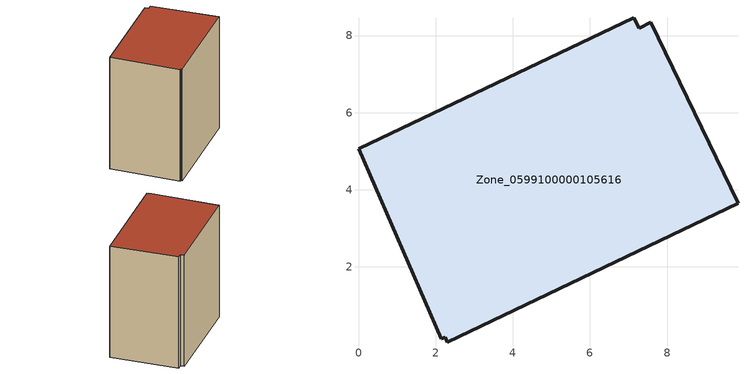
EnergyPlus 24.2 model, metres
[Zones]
Zone_0599100000105616
 floor ground (C_G): 9.84,3.65 2.3,0.05 2.25,0.18 2.14,0.14 0,5.06 7.14,8.46 7.28,8.19 7.58,8.35 z2.14
 wall outside (C_F): 9.84,3.65 7.58,8.35 7.28,8.19 7.14,8.46 0,5.06 2.14,0.14 2.25,0.18 2.3,0.05 9.84,3.65 z2.14:11.17
 roof outside (C_R): 2.3,0.05 9.84,3.65 7.58,8.35 7.28,8.19 7.14,8.46 0,5.06 2.14,0.14 2.25,0.18 z11.17
[BUILDING]
Pand.0599100000105616: North Axis=0; Terrain=City; Loads Convergence Tolerance Value=0.04; Temperature Convergence Tolerance Value=0.4; Solar Distribution=FullExterior; Maximum Number of Warmup Days=25; Minimum Number of Warmup Days=1
[Site:Location]
Rotterdam.The.Hague.AP_ZH_NLD Design_Conditions: Latitude=51.96; Longitude=4.45; Time Zone=1; Elevation=-4.5
[SITE:GROUNDTEMPERATURE:BUILDINGSURFACE]
18, 18, 18, 18, 18, 18, 18, 18, 18, 18, 18, 18
[MATERIAL] Thermal Absorptance=0.9; Solar Absorptance=0.7; Visible Absorptance=0.7
Name | Roughness | Thickness | Conductivity | Density | Specific Heat
G.TI.1946 | MediumSmooth | 0.15 | 1 | 540 | 1210
F.TI.1946 | Rough | 0.3 | 0.857143 | 1920 | 840
R.TI.1946 | MediumRough | 0.2 | 0.1 | 1500 | 1000
[CONSTRUCTION]
C_G: G.TI.1946
C_F: F.TI.1946
C_R: R.TI.1946
[ZONE]
Zone_0599100000105616: Type=1; Multiplier=1; Ceiling Height=Autocalculate; Volume=Autocalculate; Floor Area=autocalculate; Part of Total Floor Area=Yes
[ZONEINFILTRATION:DESIGNFLOWRATE]
Infil_Zone_0599100000105616: Zone or ZoneList or Space or SpaceList=Zone_0599100000105616; Schedule=AlwaysOn; Design Flow Rate Calculation Method=Flow/Area; Flow Rate per Floor Area=0.003; Constant Term Coefficient=1; Temperature Term Coefficient=0; Velocity Term Coefficient=0; Velocity Squared Term Coefficient=0
[HVACTEMPLATE:ZONE:IDEALLOADSAIRSYSTEM]
Zone_0599100000105616: Maximum Heating Supply Air Temperature=50; Minimum Cooling Supply Air Temperature=13; Maximum Heating Supply Air Humidity Ratio=0.0156; Minimum Cooling Supply Air Humidity Ratio=0.0077; Heating Limit=NoLimit; Cooling Limit=NoLimit; Dehumidification Control Type=ConstantSensibleHeatRatio; Cooling Sensible Heat Ratio=0.7; Dehumidification Setpoint=60; Humidification Control Type=None; Humidification Setpoint=30; Outdoor Air Method=None; Outdoor Air Flow Rate per Person=0.00944; Outdoor Air Flow Rate per Zone Floor Area=0; Outdoor Air Flow Rate per Zone=0; Demand Controlled Ventilation Type=None; Outdoor Air Economizer Type=NoEconomizer; Heat Recovery Type=None; Sensible Heat Recovery Effectiveness=0.7; Latent Heat Recovery Effectiveness=0.65
[ZONECONTROL:THERMOSTAT]
ThermostatControl_Zone_0599100000105616: Zone or ZoneList=Zone_0599100000105616; Control Type Schedule=DualSetpointControlType; Control 1=Thermostat_Zone_0599100000105616; Temperature Difference Between Cutout And Setpoint=0
[THERMOSTATSETPOINT:DUALSETPOINT]
Thermostat_Zone_0599100000105616: Heating Setpoint Temperature Schedule=HeatingSetpoint_Zone_0599100000105616; Cooling Setpoint Temperature Schedule=CoolingSetpoint_Zone_0599100000105616
[SCHEDULE:COMPACT]
HeatingSetpoint_Zone_0599100000105616: Through: 12/31, For: AllDays, Until: 24:00, 21
CoolingSetpoint_Zone_0599100000105616: Through: 12/31, For: AllDays, Until: 24:00, 24
DualSetpointControlType: Through: 12/31, For: AllDays, Until: 24:00, 4
AlwaysOn: Through: 12/31, For: AllDays, Until: 24:00, 1
